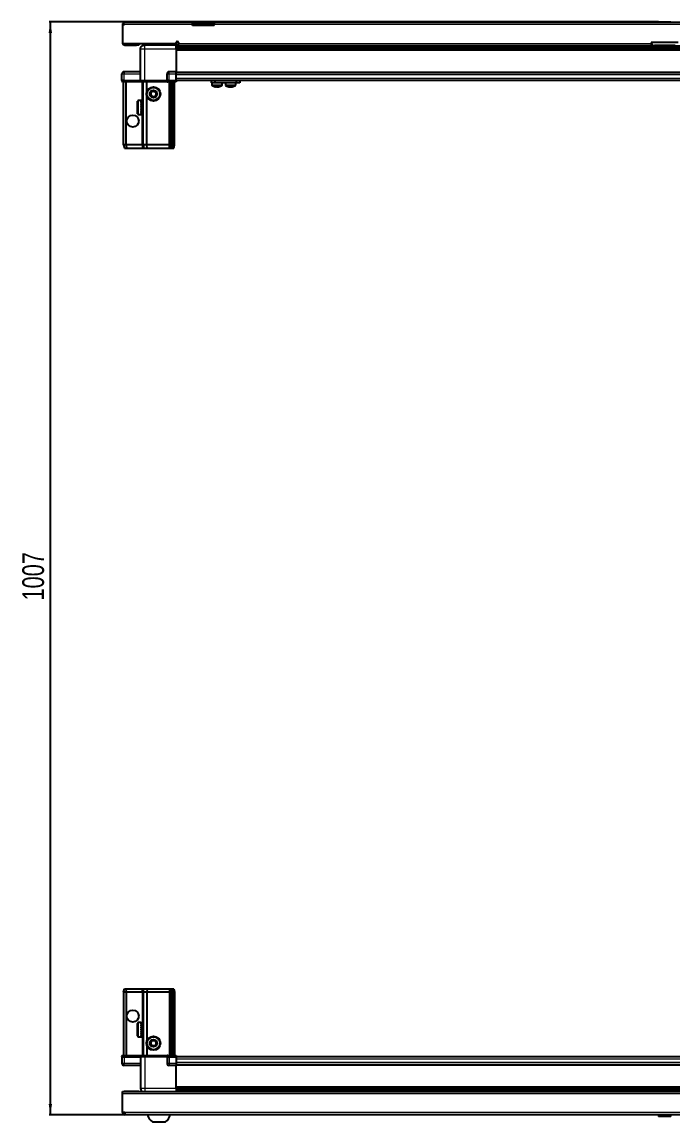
# Model space of a CAD drawing. Header units: millimetres. Extents: x 1415 to 4959, y -388 to 1753.
# Drawn here: x 1479 to 2078, y -388 to 626 of the extents above; entities that cross this region are included whole.
import ezdxf

# ---------------------------------------------------------------- set-up
doc = ezdxf.new("R2010")
doc.units = ezdxf.units.MM
doc.layers.add('FORMAT', color=7, linetype='Continuous')
doc.styles.add('SLDTEXTSTYLE0', font='TXT', dxfattribs={"width": 0.75})
doc.dimstyles.new('SLDDIMSTYLE0', dxfattribs={"dimtxt": 20, "dimasz": 10, "dimexe": 0, "dimexo": 0.0625, "dimgap": 5, "dimtad": 2, "dimdec": 1, "dimrnd": 1e-09, "dimzin": 12, "dimdsep": 46, "dimtxsty": 'SLDTEXTSTYLE0', "dimsah": 1, "dimcen": 0.09, "dimadec": 0, "dimazin": 3, "dimtfac": 1, "dimtofl": 0, "dimtmove": 0, "dimatfit": 3, "dimfxl": 0, "dimfrac": 2, "dimtolj": 1, "dimtzin": 12, "dimarcsym": 0})

# ---------------------------------------------------------------- blocks, each defined once
blk = doc.blocks.new('_D_9')
at = {"layer": 'FORMAT'}
for p, q in [((2065, 626), (1503.8, 626)), ((1504.8, 626), (1504.8, -381)), ((1573.4, -381), (1503.8, -381))]:
    blk.add_line(p, q, dxfattribs=at)
for points in [[(1504.8, 626), (1503.3, 616), (1506.4, 616)], [(1504.8, -381), (1506.4, -371), (1503.3, -371)]]:
    blk.add_solid(points, dxfattribs=at)
at = {"layer": 'FORMAT', "insert": (1479, 92.9), "char_height": 20, "attachment_point": 1, "rotation": 90, "style": 'SLDTEXTSTYLE0'}
blk.add_mtext('1007', dxfattribs=at)

msp = doc.modelspace()

# ---------------------------------------------------------------- linework, layer by layer
at = {"color": 7, "linetype": 'Continuous', "lineweight": 25}
for p, q in [((1572.32, 623.59), (1571.32, 623.59)), ((1571.32, 623.59), (1571.32, 622.69)), ((1571.32, 622.69), (1571.32, 606.19)), ((1572.32, 622.69), (1571.32, 622.69)), ((1572.32, 623.59), (1572.32, 622.69)), ((1572.92, 625.69), (1635.82, 625.69)), ((1635.82, 623.59), (1635.82, 625.69)), ((1635.82, 625.69), (1645.82, 625.69)), ((1645.82, 624.19), (1635.82, 624.19)), ((1635.82, 622.69), (1635.82, 623.59)), ((1655.82, 622.69), (1635.82, 622.69)), ((1645.82, 625.69), (1655.82, 625.69)), ((1655.82, 624.19), (1645.82, 624.19)), ((1655.82, 625.69), (2485.82, 625.69)), ((1655.82, 625.69), (1655.82, 623.59)), ((1655.82, 622.69), (1655.82, 623.59)), ((2065.03, 625.99), (2065.03, 625.69)), ((2065.03, 625.99), (2076.6, 625.99)), ((2076.6, 625.69), (2076.6, 625.99)), ((1571.32, 606.19), (1620.82, 606.19)), ((1573.42, 604.69), (1584.32, 604.69)), ((1586.32, 604.69), (1584.32, 604.69)), ((1586.32, 606.19), (1586.32, 604.69)), ((1587.82, 572.19), (1587.82, 601.19)), ((1591.57, 606.19), (1591.57, 604.69)), ((1620.82, 604.69), (1591.82, 604.69)), ((1618.07, 604.69), (1618.07, 606.19)), ((1620.67, 604.69), (1620.67, 601.19)), ((1620.82, 606.19), (1620.82, 607.04)), ((1620.82, 606.19), (1620.82, 604.69)), ((1620.82, 604.04), (1644.7, 604.04)), ((2520.82, 602.24), (1620.82, 602.24)), ((2520.82, 602.21), (1620.82, 602.21)), ((1620.82, 601.19), (1620.82, 580.19)), ((1622.82, 607.04), (1622.82, 606.29)), ((1622.82, 604.19), (1622.82, 606.29)), ((1622.82, 604.19), (2058.32, 604.19)), ((1639.32, 604.19), (1639.32, 604.04)), ((1639.48, 604.19), (1639.48, 604.04)), ((1639.69, 604.19), (1639.69, 604.04)), ((1640.24, 604.19), (1640.24, 604.04)), ((1640.65, 604.19), (1640.65, 604.04)), ((1641.54, 604.19), (1641.54, 604.04)), ((1642.13, 604.19), (1642.13, 604.04)), ((1643.26, 604.19), (1643.26, 604.04)), ((1643.96, 604.19), (1643.96, 604.04)), ((1644.7, 604.04), (1645.24, 604.04)), ((1645.24, 604.19), (1645.24, 604.04)), ((1645.24, 604.04), (1645.24, 604.04)), ((1645.24, 604.04), (1645.97, 604.04)), ((1645.43, 604.19), (1645.43, 604.04)), ((1645.93, 604.19), (1645.93, 604.04)), ((1645.97, 604.04), (1645.98, 604.04)), ((1645.98, 604.19), (1645.98, 604.04)), ((1645.98, 604.04), (1646.94, 604.04)), ((1646.94, 604.04), (2494.7, 604.04)), ((1647.27, 604.19), (1647.27, 604.04)), ((1647.28, 604.19), (1647.28, 604.04)), ((1647.98, 604.19), (1647.98, 604.04)), ((1649.15, 604.19), (1649.15, 604.04)), ((1649.77, 604.19), (1649.77, 604.04)), ((1650.71, 604.19), (1650.71, 604.04)), ((1651.17, 604.19), (1651.17, 604.04)), ((1651.8, 604.19), (1651.8, 604.04)), ((1652.05, 604.19), (1652.05, 604.04)), ((1652.29, 604.19), (1652.29, 604.04)), ((1652.32, 604.19), (1652.32, 604.04)), ((2083.32, 607.19), (2058.32, 607.19)), ((2058.32, 607.19), (2058.32, 606.29)), ((2058.32, 606.29), (2058.32, 604.19)), ((2080.32, 604.19), (2061.32, 604.19)), ((1570.82, 572.19), (1570.82, 578.19)), ((1587.82, 580.19), (1572.82, 580.19)), ((1612.32, 572.19), (1612.32, 578.19)), ((1620.82, 580.19), (1614.32, 580.19)), ((1620.82, 578.19), (1620.82, 580.19)), ((1620.82, 579.54), (2520.82, 579.54)), ((1620.82, 572.19), (1620.82, 578.19)), ((1570.82, 572.19), (1570.82, 571.85)), ((1570.82, 572.19), (1570.82, 572.19)), ((1570.82, 572.19), (1570.82, 571.85)), ((1572.82, 572.19), (1570.82, 572.19)), ((1570.82, 571.85), (1571.32, 570.99)), ((1570.82, 571.85), (1571.32, 570.99)), ((1571.32, 570.99), (1572.82, 570.99)), ((1572.32, 512.69), (1572.32, 570.99)), ((1572.82, 572.19), (1587.62, 572.19)), ((1587.62, 570.99), (1572.82, 570.99)), ((1574.82, 512.69), (1574.82, 570.99)), ((1587.62, 572.19), (1587.82, 572.19)), ((1587.82, 570.99), (1587.62, 570.99)), ((1587.82, 572.19), (1587.82, 570.99)), ((1587.82, 572.19), (1591.82, 572.19)), ((1591.82, 570.99), (1587.82, 570.99)), ((1590.32, 512.69), (1590.32, 570.99)), ((1591.82, 572.19), (1612.12, 572.19)), ((1612.12, 570.99), (1591.82, 570.99)), ((1593.82, 562.19), (1593.82, 570.99)), ((1612.12, 572.19), (1612.32, 572.19)), ((1612.32, 570.99), (1612.12, 570.99)), ((1612.32, 572.19), (1612.32, 570.99)), ((1614.32, 572.19), (1612.32, 572.19)), ((1612.32, 572.19), (1614.32, 572.19)), ((1612.32, 570.99), (1613, 570.99)), ((1620.82, 570.99), (1613, 570.99)), ((1614.32, 572.19), (1620.82, 572.19)), ((1614.32, 571.85), (1620.82, 571.85)), ((1615.32, 512.69), (1615.32, 570.99)), ((1616.32, 512.69), (1616.32, 570.99)), ((1617.82, 512.69), (1617.82, 570.99)), ((1619.32, 512.69), (1619.32, 570.99)), ((1620.82, 572.34), (2520.82, 572.34)), ((1620.82, 572.19), (1620.82, 571.85)), ((1620.82, 571.85), (1620.82, 570.99)), ((1653.27, 569.84), (1653.27, 572.34)), ((1656.27, 569.84), (1653.27, 569.84)), ((1653.62, 569.84), (1653.62, 567.93)), ((1656.27, 572.34), (1656.27, 569.84)), ((1676.47, 569.84), (1656.27, 569.84)), ((1663.12, 567.93), (1663.12, 569.84)), ((1666.07, 569.84), (1666.07, 567.93)), ((1666.12, 569.84), (1666.12, 567.93)), ((1675.62, 567.93), (1675.62, 569.84)), ((1676.47, 569.84), (1676.47, 572.34)), ((1679.47, 569.84), (1676.47, 569.84)), ((1679.47, 572.34), (1679.47, 569.84)), ((1585.12, 541.49), (1585.12, 552.89)), ((1588.82, 553.69), (1585.92, 553.69)), ((1588.32, 553.59), (1588.82, 553.59)), ((1588.32, 553.59), (1588.32, 553.43)), ((1588.32, 553.43), (1588.82, 553.43)), ((1588.32, 552.94), (1588.82, 552.94)), ((1588.32, 552.94), (1588.32, 552.56)), ((1588.32, 552.56), (1588.82, 552.56)), ((1588.32, 551.72), (1588.82, 551.72)), ((1588.32, 551.72), (1588.32, 551.16)), ((1588.32, 551.16), (1588.82, 551.16)), ((1588.32, 550.06), (1588.82, 550.06)), ((1588.32, 550.06), (1588.32, 549.38)), ((1588.32, 549.38), (1588.82, 549.38)), ((1588.32, 548.12), (1588.82, 548.12)), ((1588.32, 548.12), (1588.32, 547.38)), ((1588.32, 547.82), (1588.82, 547.82)), ((1588.32, 547.38), (1588.82, 547.38)), ((1588.82, 553.59), (1588.82, 553.69)), ((1588.82, 553.43), (1588.82, 553.59)), ((1588.82, 552.94), (1588.82, 553.43)), ((1588.82, 552.56), (1588.82, 552.94)), ((1588.82, 551.72), (1588.82, 552.56)), ((1588.82, 551.16), (1588.82, 551.72)), ((1588.92, 551.59), (1588.82, 551.59)), ((1588.82, 550.06), (1588.82, 551.16)), ((1588.82, 549.38), (1588.82, 550.06)), ((1588.82, 548.12), (1588.82, 549.38)), ((1588.82, 547.82), (1588.82, 548.12)), ((1588.82, 546.09), (1588.82, 547.38)), ((1588.92, 550.07), (1588.92, 551.59)), ((1588.92, 542.79), (1588.92, 550.07)), ((1589.8, 550.5), (1589.32, 551.19)), ((1589.32, 543.19), (1589.32, 551.19)), ((1590.29, 551.19), (1589.8, 550.5)), ((1589.8, 543.88), (1589.8, 550.5)), ((1590.32, 551.19), (1590.29, 551.19)), ((1590.29, 543.19), (1590.29, 551.19)), ((1593.82, 512.69), (1593.82, 557.19)), ((1585.92, 540.69), (1588.82, 540.69)), ((1588.32, 546.09), (1588.82, 546.09)), ((1588.32, 546.09), (1588.32, 545.37)), ((1588.32, 545.95), (1588.82, 545.95)), ((1588.32, 545.37), (1588.82, 545.37)), ((1588.32, 544.16), (1588.82, 544.16)), ((1588.32, 544.16), (1588.32, 543.53)), ((1588.32, 543.53), (1588.82, 543.53)), ((1588.32, 542.53), (1588.82, 542.53)), ((1588.32, 542.53), (1588.32, 542.05)), ((1588.32, 542.05), (1588.82, 542.05)), ((1588.32, 541.36), (1588.82, 541.36)), ((1588.32, 541.36), (1588.32, 541.07)), ((1588.32, 541.07), (1588.82, 541.07)), ((1588.32, 540.75), (1588.82, 540.75)), ((1588.32, 540.75), (1588.32, 540.69)), ((1588.32, 540.69), (1588.82, 540.69)), ((1588.82, 545.37), (1588.82, 545.95)), ((1588.82, 544.16), (1588.82, 545.37)), ((1588.82, 543.53), (1588.82, 544.16)), ((1588.82, 542.53), (1588.82, 543.53)), ((1588.82, 542.79), (1588.92, 542.79)), ((1588.82, 542.05), (1588.82, 542.53)), ((1588.82, 541.36), (1588.82, 542.05)), ((1588.82, 541.07), (1588.82, 541.36)), ((1588.82, 540.75), (1588.82, 541.07)), ((1588.82, 540.69), (1588.82, 540.75)), ((1588.82, 540.69), (1588.82, 540.69)), ((1589.32, 543.19), (1589.8, 543.88)), ((1589.8, 543.88), (1590.29, 543.19)), ((1590.29, 543.19), (1590.32, 543.19)), ((1574.82, 512.69), (1572.32, 512.69)), ((1572.32, 512.69), (1573.12, 509.69)), ((1573.12, 509.69), (1574.97, 509.69)), ((1589.32, 512.69), (1574.82, 512.69)), ((1574.82, 512.69), (1574.97, 509.69)), ((1574.97, 509.69), (1589.32, 509.69)), ((1590.32, 512.69), (1589.32, 512.69)), ((1589.32, 509.69), (1591.12, 509.69)), ((1593.82, 512.69), (1590.32, 512.69)), ((1590.32, 512.69), (1591.12, 509.69)), ((1591.12, 509.69), (1594.15, 509.69)), ((1614.32, 512.69), (1593.82, 512.69)), ((1594.15, 509.69), (1593.82, 512.69)), ((1594.15, 509.69), (1614.32, 509.69)), ((1615.32, 512.69), (1614.32, 512.69)), ((1614.32, 509.69), (1616.12, 509.69)), ((1616.32, 512.69), (1615.32, 512.69)), ((1616.12, 509.69), (1615.32, 512.69)), ((1616.12, 509.69), (1616.86, 509.69)), ((1617.82, 512.69), (1616.32, 512.69)), ((1616.86, 509.69), (1616.32, 512.69)), ((1616.86, 509.69), (1617.36, 509.69)), ((1617.36, 509.69), (1617.82, 512.69)), ((1617.36, 509.69), (1618.52, 509.69)), ((1619.32, 512.69), (1617.82, 512.69)), ((1618.52, 509.69), (1619.32, 512.69)), ((1572.32, -268.01), (1573.12, -265.01)), ((1572.32, -268.01), (1572.32, -326.31)), ((1574.82, -268.01), (1572.32, -268.01)), ((1573.12, -265.01), (1574.97, -265.01)), ((1574.82, -268.01), (1574.97, -265.01)), ((1574.82, -268.01), (1574.82, -326.31)), ((1589.32, -268.01), (1574.82, -268.01)), ((1574.97, -265.01), (1589.32, -265.01)), ((1589.32, -265.01), (1591.12, -265.01)), ((1590.32, -268.01), (1589.32, -268.01)), ((1590.32, -268.01), (1591.12, -265.01)), ((1590.32, -268.01), (1590.32, -326.31)), ((1593.82, -268.01), (1590.32, -268.01)), ((1591.12, -265.01), (1594.15, -265.01)), ((1594.15, -265.01), (1593.82, -268.01)), ((1593.82, -268.01), (1593.82, -312.51)), ((1614.32, -268.01), (1593.82, -268.01)), ((1594.15, -265.01), (1614.32, -265.01)), ((1614.32, -265.01), (1616.12, -265.01)), ((1615.32, -268.01), (1614.32, -268.01)), ((1616.12, -265.01), (1615.32, -268.01)), ((1615.32, -268.01), (1615.32, -326.31)), ((1616.32, -268.01), (1615.32, -268.01)), ((1616.12, -265.01), (1616.86, -265.01)), ((1616.86, -265.01), (1616.32, -268.01)), ((1616.32, -268.01), (1616.32, -326.31)), ((1617.82, -268.01), (1616.32, -268.01)), ((1616.86, -265.01), (1617.36, -265.01)), ((1617.36, -265.01), (1617.82, -268.01)), ((1617.36, -265.01), (1618.52, -265.01)), ((1617.82, -268.01), (1617.82, -326.31)), ((1619.32, -268.01), (1617.82, -268.01)), ((1618.52, -265.01), (1619.32, -268.01)), ((1619.32, -268.01), (1619.32, -326.31)), ((1585.12, -308.21), (1585.12, -296.81)), ((1588.32, -296.01), (1585.92, -296.01)), ((1588.32, -296.01), (1588.32, -296.02)), ((1588.32, -296.02), (1588.82, -296.02)), ((1588.32, -296.21), (1588.82, -296.21)), ((1588.32, -296.21), (1588.32, -296.43)), ((1588.32, -296.43), (1588.82, -296.43)), ((1588.32, -297), (1588.82, -297)), ((1588.32, -297), (1588.32, -297.43)), ((1588.32, -297.43), (1588.82, -297.43)), ((1588.32, -298.34), (1588.82, -298.34)), ((1588.32, -298.34), (1588.32, -298.93)), ((1588.32, -298.93), (1588.82, -298.93)), ((1588.32, -300.08), (1588.82, -300.08)), ((1588.32, -300.08), (1588.32, -300.78)), ((1588.32, -300.78), (1588.82, -300.78)), ((1588.32, -302.06), (1588.82, -302.06)), ((1588.32, -302.06), (1588.32, -302.8)), ((1588.32, -302.21), (1588.82, -302.21)), ((1588.32, -302.71), (1588.82, -302.71)), ((1588.32, -302.8), (1588.82, -302.8)), ((1588.82, -296.21), (1588.82, -296.02)), ((1588.82, -296.43), (1588.82, -296.21)), ((1588.82, -297), (1588.82, -296.43)), ((1588.82, -297.43), (1588.82, -297)), ((1588.82, -298.34), (1588.82, -297.43)), ((1588.92, -298.11), (1588.82, -298.11)), ((1588.82, -298.93), (1588.82, -298.34)), ((1588.82, -300.08), (1588.82, -298.93)), ((1588.82, -300.78), (1588.82, -300.08)), ((1588.82, -302.06), (1588.82, -300.78)), ((1588.82, -302.21), (1588.82, -302.06)), ((1588.82, -302.8), (1588.82, -302.71)), ((1588.82, -304.09), (1588.82, -302.8)), ((1588.92, -306.91), (1588.92, -298.11)), ((1589.8, -299.2), (1589.32, -298.51)), ((1589.32, -306.51), (1589.32, -298.51)), ((1590.29, -298.51), (1589.8, -299.2)), ((1589.8, -305.82), (1589.8, -299.2)), ((1590.32, -298.51), (1590.29, -298.51)), ((1590.29, -306.51), (1590.29, -298.51)), ((1585.92, -309.01), (1588.32, -309.01)), ((1588.32, -304.09), (1588.82, -304.09)), ((1588.32, -304.09), (1588.32, -304.79)), ((1588.32, -304.79), (1588.82, -304.79)), ((1588.32, -305.96), (1588.82, -305.96)), ((1588.32, -305.96), (1588.32, -306.56)), ((1588.32, -306.56), (1588.82, -306.56)), ((1588.32, -307.49), (1588.82, -307.49)), ((1588.32, -307.49), (1588.32, -307.94)), ((1588.32, -307.94), (1588.82, -307.94)), ((1588.32, -308.54), (1588.82, -308.54)), ((1588.32, -308.54), (1588.32, -308.78)), ((1588.32, -308.78), (1588.82, -308.78)), ((1588.32, -309), (1588.82, -309)), ((1588.32, -309), (1588.32, -309.01)), ((1588.32, -309.01), (1588.82, -309.01)), ((1588.82, -304.79), (1588.82, -304.09)), ((1588.82, -305.96), (1588.82, -304.79)), ((1588.82, -306.56), (1588.82, -305.96)), ((1588.82, -307.49), (1588.82, -306.56)), ((1588.82, -306.91), (1588.92, -306.91)), ((1588.82, -307.94), (1588.82, -307.49)), ((1588.82, -308.54), (1588.82, -307.94)), ((1588.82, -308.78), (1588.82, -308.54)), ((1588.82, -309), (1588.82, -308.78)), ((1588.82, -309.01), (1588.82, -309)), ((1589.32, -306.51), (1589.8, -305.82)), ((1589.8, -305.82), (1590.29, -306.51)), ((1590.29, -306.51), (1590.32, -306.51)), ((1593.82, -317.51), (1593.82, -326.31)), ((1571.32, -326.31), (1570.82, -327.18)), ((1570.82, -327.51), (1570.82, -327.18)), ((1570.82, -327.51), (1572.82, -327.51)), ((1570.82, -327.51), (1570.82, -333.51)), ((1572.82, -326.31), (1571.32, -326.31)), ((1572.82, -326.31), (1587.62, -326.31)), ((1587.62, -327.51), (1572.82, -327.51)), ((1572.82, -327.51), (1587.62, -327.51)), ((1587.62, -326.31), (1587.82, -326.31)), ((1587.82, -327.51), (1587.62, -327.51)), ((1587.82, -327.51), (1587.82, -326.31)), ((1587.82, -326.31), (1591.82, -326.31)), ((1591.82, -327.51), (1587.82, -327.51)), ((1587.82, -327.51), (1587.82, -356.51)), ((1591.82, -326.31), (1612.12, -326.31)), ((1612.12, -327.51), (1591.82, -327.51)), ((1612.12, -326.31), (1612.32, -326.31)), ((1612.32, -327.51), (1612.12, -327.51)), ((1612.32, -327.51), (1612.32, -326.31)), ((1613, -326.31), (1612.32, -326.31)), ((1612.32, -327.51), (1614.32, -327.51)), ((1612.32, -327.51), (1612.32, -333.51)), ((1613, -326.31), (1620.82, -326.31)), ((1620.82, -327.18), (1614.32, -327.18)), ((1620.82, -327.51), (1614.32, -327.51)), ((1614.32, -327.51), (1620.82, -327.51)), ((1620.82, -326.31), (1620.82, -327.18)), ((1620.82, -327.18), (1620.82, -327.18)), ((1620.82, -327.51), (1620.82, -327.18)), ((1620.82, -327.51), (1620.82, -327.51)), ((1620.82, -327.51), (1620.82, -333.51)), ((2520.82, -327.66), (1620.82, -327.66)), ((1620.82, -333.51), (1620.82, -335.51)), ((1587.82, -335.51), (1572.82, -335.51)), ((1620.82, -335.51), (1614.32, -335.51)), ((2520.82, -334.86), (1620.82, -334.86)), ((1620.82, -356.51), (1620.82, -335.51)), ((1571.32, -361.61), (1571.32, -359.51)), ((1571.32, -359.51), (2570.32, -359.51)), ((1571.32, -378.91), (1571.32, -361.61)), ((1586.32, -359.41), (1573.42, -359.41)), ((1586.32, -359.41), (1586.32, -359.51)), ((1620.82, -357.54), (2520.82, -357.54)), ((1620.82, -357.57), (2520.82, -357.57)), ((1644.7, -359.36), (1620.82, -359.36)), ((1639.32, -359.51), (1639.32, -359.36)), ((1639.36, -359.51), (1639.36, -359.36)), ((1639.63, -359.51), (1639.63, -359.36)), ((1639.89, -359.51), (1639.89, -359.36)), ((1640.54, -359.51), (1640.54, -359.36)), ((1641.01, -359.51), (1641.01, -359.36)), ((1641.97, -359.51), (1641.97, -359.36)), ((1642.59, -359.51), (1642.59, -359.36)), ((1643.78, -359.51), (1643.78, -359.36)), ((1644.44, -359.51), (1644.44, -359.36)), ((1644.49, -359.51), (1644.49, -359.36)), ((1645.79, -359.36), (1644.7, -359.36)), ((1645.79, -359.51), (1645.79, -359.36)), ((1645.79, -359.36), (1645.79, -359.36)), ((1646.52, -359.36), (1645.79, -359.36)), ((1645.8, -359.51), (1645.8, -359.36)), ((1646.3, -359.51), (1646.3, -359.36)), ((1646.52, -359.51), (1646.52, -359.36)), ((1646.94, -359.36), (1646.52, -359.36)), ((1646.52, -359.36), (1646.52, -359.36)), ((2494.7, -359.36), (1646.94, -359.36)), ((1647.8, -359.51), (1647.8, -359.36)), ((1648.49, -359.51), (1648.49, -359.36)), ((1649.61, -359.51), (1649.61, -359.36)), ((1650.19, -359.51), (1650.19, -359.36)), ((1651.06, -359.51), (1651.06, -359.36)), ((1651.46, -359.51), (1651.46, -359.36)), ((1651.99, -359.51), (1651.99, -359.36)), ((1652.18, -359.51), (1652.18, -359.36)), ((1652.32, -359.51), (1652.32, -359.36)), ((1573.42, -378.91), (1571.32, -378.91)), ((1573.42, -378.91), (1573.42, -381.01)), ((2568.22, -381.01), (1573.42, -381.01)), ((2066.02, -381.01), (2065.03, -382)), ((2065.03, -382), (2065.03, -382.51)), ((2076.6, -382), (2065.03, -382)), ((2076.6, -382.51), (2065.03, -382.51)), ((2076.6, -382), (2075.62, -381.01)), ((2076.6, -382.51), (2076.6, -382)), ((1598.82, -387.61), (1610.82, -387.61))]:
    msp.add_line(p, q, dxfattribs=at)
at = {"color": 8, "linetype": 'Continuous', "lineweight": 18}
for p, q in [((1635.82, 623.59), (1572.32, 623.59)), ((1645.82, 624.19), (1645.82, 625.69)), ((2485.82, 623.59), (1655.82, 623.59)), ((1573.42, 606.19), (1573.42, 604.69)), ((1584.32, 604.69), (1584.32, 606.19)), ((1591.82, 601.19), (1620.82, 601.19)), ((1591.82, 572.19), (1591.82, 601.19)), ((1620.82, 604.69), (1622.82, 604.69)), ((2520.82, 603.45), (1620.82, 603.45)), ((1620.82, 601), (2520.82, 601)), ((2520.82, 599.59), (1620.82, 599.59)), ((1622.82, 606.29), (2058.32, 606.29)), ((2058.32, 604.69), (2059.66, 604.69)), ((1570.82, 578.19), (1572.82, 578.19)), ((1572.82, 580.19), (1572.82, 578.19)), ((1572.82, 572.19), (1572.82, 578.19)), ((1572.82, 578.19), (1587.82, 578.19)), ((1612.32, 578.19), (1614.32, 578.19)), ((1614.32, 578.19), (1614.32, 580.19)), ((1614.32, 578.19), (1620.82, 578.19)), ((1614.32, 572.19), (1614.32, 578.19)), ((1620.82, 580.19), (2520.82, 580.19)), ((1572.82, 572.19), (1572.82, 570.99)), ((1587.62, 570.99), (1587.62, 572.19)), ((1589.32, 551.19), (1589.32, 570.99)), ((1591.82, 572.19), (1591.82, 570.99)), ((1612.12, 570.99), (1612.12, 572.19)), ((1614.32, 572.19), (1614.32, 571.85)), ((1614.32, 512.69), (1614.32, 570.99)), ((1620.82, 577.54), (2520.82, 577.54)), ((1620.82, 574.34), (2520.82, 574.34)), ((1663.12, 567.93), (1653.62, 567.93)), ((1666.12, 567.93), (1666.07, 567.93)), ((1675.62, 567.93), (1666.12, 567.93)), ((1662.93, 567.56), (1653.81, 567.56)), ((1666.31, 567.56), (1666.26, 567.56)), ((1675.43, 567.56), (1666.31, 567.56)), ((1585.92, 540.69), (1585.92, 553.69)), ((1589.32, 512.69), (1589.32, 543.19)), ((1589.32, 512.69), (1589.32, 509.69)), ((1614.32, 509.69), (1614.32, 512.69)), ((1589.32, -268.01), (1589.32, -265.01)), ((1589.32, -268.01), (1589.32, -298.51)), ((1614.32, -265.01), (1614.32, -268.01)), ((1614.32, -268.01), (1614.32, -326.31)), ((1585.92, -309.01), (1585.92, -296.01)), ((1589.32, -306.51), (1589.32, -326.31)), ((1570.82, -333.51), (1572.82, -333.51)), ((1572.82, -327.51), (1572.82, -326.31)), ((1572.82, -327.51), (1572.82, -333.51)), ((1572.82, -333.51), (1587.82, -333.51)), ((1572.82, -335.51), (1572.82, -333.51)), ((1587.62, -327.51), (1587.62, -326.31)), ((1591.82, -327.51), (1591.82, -326.31)), ((1591.82, -327.51), (1591.82, -356.51)), ((1612.12, -327.51), (1612.12, -326.31)), ((1612.32, -333.51), (1614.32, -333.51)), ((1614.32, -327.51), (1614.32, -327.18)), ((1614.32, -327.51), (1614.32, -333.51)), ((1614.32, -333.51), (1620.82, -333.51)), ((1614.32, -333.51), (1614.32, -335.51)), ((1620.82, -327.51), (1620.82, -327.18)), ((2520.82, -329.66), (1620.82, -329.66)), ((2520.82, -332.86), (1620.82, -332.86)), ((2520.82, -335.51), (1620.82, -335.51)), ((2570.32, -361.61), (1571.32, -361.61)), ((1573.42, -359.51), (1573.42, -359.41)), ((1591.82, -356.51), (1620.82, -356.51)), ((1620.82, -354.92), (2520.82, -354.92)), ((2520.82, -356.33), (1620.82, -356.33)), ((1620.82, -358.78), (2520.82, -358.78)), ((2568.22, -378.91), (1573.42, -378.91))]:
    msp.add_line(p, q, dxfattribs=at)
at = {"color": 7, "linetype": 'Continuous', "lineweight": 25, "flags": 128}
msp.add_lwpolyline([(1573.42, -359.41), (1573.01, -359.45), (1572.78, -359.51)], dxfattribs=at)
at = {"color": 7, "linetype": 'Continuous', "lineweight": 25}
for centre, radius in [((1599.82, 559.69), 6.5), ((1599.82, 559.69), 3.46), ((1580.82, 534.69), 5.5), ((1580.82, -290.01), 5.5), ((1599.82, -315.01), 6.5), ((1599.82, -315.01), 3.46)]:
    msp.add_circle(centre, radius, dxfattribs=at)
at = {"color": 8, "linetype": 'Continuous', "lineweight": 18}
for centre in [(1599.82, 559.69), (1599.82, -315.01)]:
    msp.add_circle(centre, 5.7, dxfattribs=at)
at = {"color": 7, "linetype": 'Continuous', "lineweight": 25}
for centre, radius, start, end in [((1573.42, 606.79), 2.1, 196.60155, 270), ((1621.82, 607.04), 1, 0, 180), ((2061.32, 607.19), 3, 180, 270), ((1572.82, 578.19), 2, 90, 180), ((1614.32, 578.19), 2, 90, 180), ((1654.07, 567.93), 0.45, 180, 235.28209), ((1662.67, 567.93), 0.45, 304.71791, 0), ((1666.52, 567.93), 0.45, 180, 235.28209), ((1666.57, 567.93), 0.45, 180, 235.28209), ((1675.17, 567.93), 0.45, 304.71791, 0), ((1599.82, 559.69), 2.5, 134.92207, 194.92207), ((1599.82, 559.69), 2.5, 194.92207, 254.92207), ((1599.82, 559.69), 2.5, 74.92207, 134.92207), ((1599.82, 559.69), 2.5, 254.92207, 314.92207), ((1599.82, 559.69), 2.5, 14.92207, 74.92207), ((1599.82, 559.69), 2.5, 314.92207, 14.92207), ((1658.37, 574.14), 8, 235.28209, 258.9392), ((1658.37, 574.14), 8, 281.00757, 304.71791), ((1670.82, 574.14), 8, 235.28209, 256.54113), ((1670.87, 574.14), 8, 235.28209, 259.06255), ((1670.87, 574.14), 8, 280.87532, 304.71791), ((1585.92, 552.89), 0.8, 90, 180), ((1589.32, 551.59), 0.4, 180, 270), ((1585.92, 541.49), 0.8, 180, 270), ((1589.32, 542.79), 0.4, 90, 180), ((1585.92, -296.81), 0.8, 90, 180), ((1589.32, -298.11), 0.4, 180, 270), ((1585.92, -308.21), 0.8, 180, 270), ((1589.32, -306.91), 0.4, 90, 180), ((1599.82, -315.01), 2.5, 147.37605, 207.37605), ((1599.82, -315.01), 2.5, 87.37605, 147.37605), ((1599.82, -315.01), 2.5, 27.37605, 87.37605), ((1599.82, -315.01), 2.5, 327.37605, 27.37605), ((1599.82, -315.01), 2.5, 207.37605, 267.37605), ((1599.82, -315.01), 2.5, 267.37605, 327.37605), ((1572.82, -333.51), 2, 180, 270), ((1614.32, -333.51), 2, 180, 270), ((1573.42, -378.91), 2.1, 180, 270), ((1573.42, -378.91), 0.6, 180, 270), ((1605.84, -377.99), 11.91, 194.70035, 233.8734), ((1603.8, -377.99), 11.91, 306.1266, 345.29965)]:
    msp.add_arc(centre, radius, start, end, dxfattribs=at)
for centre, start_param, end_param in [((1614.32, 568.39), 0, 0.7227342), ((1614.32, -323.72), 2.4188584, 3.1415927)]:
    msp.add_ellipse(centre, major_axis=(0, 3.46), ratio=0.5773503, start_param=start_param, end_param=end_param, dxfattribs=at)
for points, knots in [([(1572.91, 625.59), (1572.83, 625.58), (1572.52, 625.54), (1572.03, 625.21), (1571.57, 624.66), (1571.35, 624.08), (1571.33, 623.71), (1571.32, 623.59)], [0, 0, 0, 0, 0.08619998, 0.34531447, 0.60442579, 0.86353702, 1, 1, 1, 1]), ([(1572.32, 623.59), (1572.37, 623.84), (1572.46, 624.33), (1572.59, 624.97), (1572.72, 625.44), (1572.83, 625.66), (1572.9, 625.68), (1572.92, 625.69)], [0, 0, 0, 0, 0.2302553, 0.4485219, 0.6667858, 0.8850496, 1, 1, 1, 1]), ([(1587.82, 601.19), (1587.87, 601.63), (1587.94, 602.3), (1588.38, 603.12), (1588.83, 603.68), (1589.39, 604.13), (1590.2, 604.57), (1590.88, 604.64), (1591.32, 604.69)], [0, 0, 0, 0, 0.2394568, 0.3683607, 0.5, 0.6316393, 0.7605432, 1, 1, 1, 1]), ([(1591.82, 604.69), (1591.75, 604.69), (1591.62, 604.69), (1591.46, 604.69), (1591.34, 604.69), (1591.33, 604.69), (1591.32, 604.69)], [0, 0, 0, 0, 0.2493943, 0.5003335, 0.7501667, 1, 1, 1, 1]), ([(1620.82, 601.19), (1620.82, 601.58), (1620.82, 602.37), (1620.82, 603.41), (1620.82, 604.21), (1620.82, 604.63), (1620.82, 604.67), (1620.82, 604.69)], [0, 0, 0, 0, 0.2146939, 0.4293877, 0.6440816, 0.8587754, 1, 1, 1, 1]), ([(1597.03, 560.44), (1597.4, 560.8), (1598.08, 561.48), (1598.76, 562.16), (1599.08, 562.47)], [0, 0, 0, 0, 0.5346859, 1, 1, 1, 1]), ([(1597.78, 557.65), (1597.69, 557.98), (1597.48, 558.78), (1597.22, 559.74), (1597.06, 560.32), (1597.03, 560.44)], [0, 0, 0, 0, 0.3629006, 0.8668753, 1, 1, 1, 1]), ([(1600.56, 556.9), (1600.07, 557.03), (1599.13, 557.28), (1598.21, 557.53), (1597.78, 557.65)], [0, 0, 0, 0, 0.5346859, 1, 1, 1, 1]), ([(1599.08, 562.47), (1599.57, 562.34), (1600.51, 562.09), (1601.43, 561.84), (1601.86, 561.72)], [0, 0, 0, 0, 0.5346859, 1, 1, 1, 1]), ([(1602.61, 558.93), (1602.24, 558.57), (1601.56, 557.89), (1600.88, 557.21), (1600.56, 556.9)], [0, 0, 0, 0, 0.5346859, 1, 1, 1, 1]), ([(1601.86, 561.72), (1601.9, 561.6), (1602.05, 561.02), (1602.31, 560.06), (1602.52, 559.27), (1602.61, 558.93)], [0, 0, 0, 0, 0.1331247, 0.6370994, 1, 1, 1, 1]), ([(1656.87, 566.28), (1656.87, 566.28), (1656.87, 566.28), (1656.73, 566.31), (1656.55, 566.36), (1656.4, 566.41), (1656.33, 566.45), (1656.32, 566.46), (1656.32, 566.46), (1656.33, 566.46), (1656.35, 566.46), (1656.42, 566.44), (1656.71, 566.37), (1657.09, 566.3), (1657.51, 566.27), (1657.78, 566.3), (1657.94, 566.36), (1658.04, 566.43), (1658.11, 566.45), (1658.14, 566.46), (1658.16, 566.46), (1658.18, 566.46), (1658.22, 566.45), (1658.32, 566.42), (1658.48, 566.35), (1658.7, 566.29), (1659, 566.27), (1659.34, 566.29), (1659.65, 566.34), (1659.89, 566.39), (1660.01, 566.42), (1660.09, 566.44), (1660.14, 566.45), (1660.18, 566.46), (1660.2, 566.46), (1660.2, 566.46), (1660.2, 566.46)], [0, 0, 0, 0, 0.0260981, 0.0798373, 0.1372046, 0.1783571, 0.1990393, 0.2033396, 0.2076895, 0.2107229, 0.2145438, 0.2214795, 0.2486016, 0.3557772, 0.404897, 0.4544227, 0.54605, 0.5914038, 0.5971187, 0.6013251, 0.6043817, 0.6074438, 0.6119905, 0.6242286, 0.6785193, 0.7597502, 0.8043048, 0.8490258, 0.923625, 0.9513598, 0.9687075, 0.9799959, 0.9911421, 0.9954732, 0.998845, 1, 1, 1, 1]), ([(1660.2, 566.46), (1660.21, 566.46), (1660.21, 566.46), (1660.22, 566.45), (1660.17, 566.42), (1660.03, 566.35), (1659.9, 566.3), (1659.84, 566.27), (1659.88, 566.28), (1659.9, 566.28)], [0, 0, 0, 0, 0.0151829, 0.0365363, 0.0956997, 0.3601423, 0.6752387, 0.8745348, 1, 1, 1, 1]), ([(1669.36, 566.28), (1669.36, 566.28), (1669.38, 566.28), (1669.24, 566.32), (1669.08, 566.39), (1668.96, 566.44), (1668.96, 566.46), (1668.96, 566.46), (1668.98, 566.46), (1669, 566.45), (1669.09, 566.44), (1669.43, 566.36), (1669.86, 566.28), (1670.29, 566.27), (1670.51, 566.31), (1670.68, 566.36), (1670.8, 566.41), (1670.88, 566.45), (1670.93, 566.46), (1670.95, 566.46), (1670.98, 566.46), (1671, 566.46), (1671.06, 566.44), (1671.19, 566.37), (1671.34, 566.3), (1671.65, 566.27), (1672.04, 566.3), (1672.42, 566.36), (1672.72, 566.43), (1672.83, 566.45), (1672.85, 566.46), (1672.86, 566.46), (1672.87, 566.46), (1672.87, 566.45), (1672.81, 566.42), (1672.63, 566.35), (1672.43, 566.29), (1672.39, 566.28), (1672.38, 566.28)], [0, 0, 0, 0, 0.0283629, 0.0806823, 0.1383562, 0.1672924, 0.1709175, 0.1737955, 0.1766977, 0.1800498, 0.1863992, 0.2130773, 0.319019, 0.3539804, 0.3992833, 0.4476446, 0.4823368, 0.4997721, 0.5033973, 0.5070643, 0.5096216, 0.5128427, 0.5186896, 0.5415539, 0.6319042, 0.6733129, 0.7150637, 0.7923067, 0.8305407, 0.8353583, 0.8389044, 0.8414812, 0.8440625, 0.8478955, 0.8582124, 0.9039802, 0.9724588, 1, 1, 1, 1]), ([(1596.94, -314.88), (1597.21, -314.45), (1597.73, -313.64), (1598.25, -312.83), (1598.49, -312.45)], [0, 0, 0, 0, 0.5346859, 1, 1, 1, 1]), ([(1598.49, -312.45), (1599.01, -312.47), (1599.97, -312.52), (1600.93, -312.56), (1601.38, -312.58)], [0, 0, 0, 0, 0.53468586, 1, 1, 1, 1]), ([(1601.38, -312.58), (1601.53, -312.89), (1601.91, -313.62), (1602.37, -314.5), (1602.65, -315.04), (1602.7, -315.15)], [0, 0, 0, 0, 0.36290056, 0.86687533, 1, 1, 1, 1]), ([(1598.26, -317.45), (1598.21, -317.33), (1597.93, -316.8), (1597.47, -315.92), (1597.09, -315.19), (1596.94, -314.88)], [0, 0, 0, 0, 0.13312467, 0.63709944, 1, 1, 1, 1]), ([(1601.15, -317.58), (1600.63, -317.55), (1599.67, -317.51), (1598.71, -317.47), (1598.26, -317.45)], [0, 0, 0, 0, 0.5346859, 1, 1, 1, 1]), ([(1602.7, -315.15), (1602.43, -315.58), (1601.91, -316.39), (1601.39, -317.2), (1601.15, -317.58)], [0, 0, 0, 0, 0.5346859, 1, 1, 1, 1]), ([(1587.82, -356.51), (1587.87, -356.95), (1587.94, -357.63), (1588.37, -358.45), (1588.83, -359), (1589.23, -359.36), (1589.5, -359.49), (1589.54, -359.51)], [0, 0, 0, 0, 0.36301846, 0.55843766, 0.75800394, 0.95757021, 1, 1, 1, 1]), ([(1620.82, -356.51), (1620.82, -356.91), (1620.82, -357.7), (1620.82, -358.72), (1620.82, -359.35), (1620.82, -359.5), (1620.82, -359.51)], [0, 0, 0, 0, 0.3255201, 0.6510403, 0.9765604, 1, 1, 1, 1])]:
    msp.add_open_spline(points, degree=3, knots=knots, dxfattribs=at)
at = {"color": 8, "linetype": 'Continuous', "lineweight": 18}
for points in [[(1587.82, 601.19), (1587.88, 601.19), (1588, 601.19), (1588.93, 601.19), (1590.25, 601.19), (1591.3, 601.19), (1591.82, 601.19)], [(1587.82, -356.51), (1587.88, -356.51), (1588, -356.51), (1588.93, -356.51), (1590.25, -356.51), (1591.3, -356.51), (1591.82, -356.51)]]:
    msp.add_open_spline(points, degree=3, dxfattribs=at)
for points, knots in [([(1591.82, 601.19), (1591.82, 601.63), (1591.82, 602.3), (1591.82, 603.12), (1591.82, 603.68), (1591.82, 604.13), (1591.82, 604.57), (1591.82, 604.64), (1591.82, 604.69)], [0, 0, 0, 0, 0.2394568, 0.3683607, 0.5, 0.6316393, 0.7605432, 1, 1, 1, 1]), ([(1591.82, -356.51), (1591.82, -356.95), (1591.82, -357.63), (1591.82, -358.45), (1591.82, -359), (1591.82, -359.36), (1591.82, -359.49), (1591.82, -359.51)], [0, 0, 0, 0, 0.3630185, 0.5584377, 0.7580039, 0.9575702, 1, 1, 1, 1])]:
    msp.add_open_spline(points, degree=3, knots=knots, dxfattribs=at)

# ---------------------------------------------------------------- dimensions: what is measured, and where the dimension line sits
at = {"layer": 'FORMAT'}
dim = msp.add_linear_dim(base=(1504.82, -381.01), p1=(2065.03, 625.99), p2=(1573.42, -381.01), angle=90, dimstyle='SLDDIMSTYLE0', dxfattribs=at)
dim.commit()
dim.dimension.update_dxf_attribs({"geometry": '_D_9', "text_midpoint": (1504.82, 122.49), "dimtype": 160})

doc.saveas('drawing.dxf')
